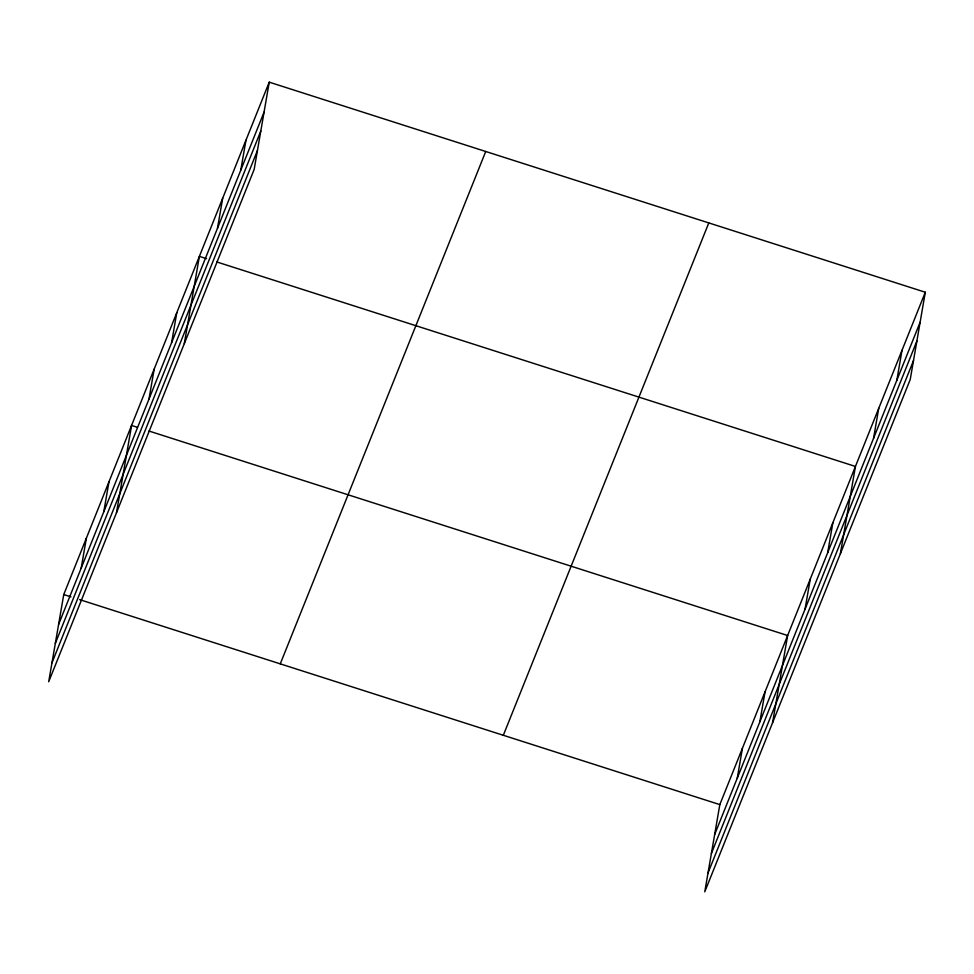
<?xml version="1.0" encoding="UTF-8"?>
<svg xmlns="http://www.w3.org/2000/svg" width="974" height="974" viewBox="0 0 974 974"><rect width="100%" height="100%" fill="white"/><g stroke="black" fill="none" stroke-linecap="round" stroke-linejoin="round"><path stroke-width="1.46" d="M269.238 82.169L63.76 594.542L48.7 681.763L254.177 169.391L269.238 82.169L925.3 292.237L910.24 379.458L704.762 891.831L719.823 804.609L925.3 292.237M81.195 568.134L86.369 538.184M103.792 511.776L108.966 481.813M116.503 512.677L131.575 425.455L137.346 427.306M148.998 399.048L154.172 369.097M171.607 342.69L176.781 312.739M184.317 343.591L199.378 256.381L206.598 258.682M217.494 228.257L222.669 198.306M240.773 170.194L245.947 140.244M737.257 778.202L742.431 748.251M759.854 721.844L765.028 691.893M772.565 722.745L787.637 635.523L148.888 431.007M805.06 609.127L810.234 579.165M827.669 552.757L832.843 522.807M840.379 553.67L855.44 466.449L216.703 261.921M873.556 438.337L878.731 408.374M896.835 380.262L902.009 350.311M58.586 624.492L264.064 112.12M55.323 643.388L260.801 131.027M51.963 662.856L257.44 150.495M280.269 663.866L485.734 151.494M503.327 735.285L708.804 222.912M714.648 834.56L920.126 322.199M711.385 853.467L916.863 341.095M708.025 872.935L913.502 360.563M63.76 594.542L70.98 596.855M79.637 599.619L719.823 804.609"/></g></svg>
